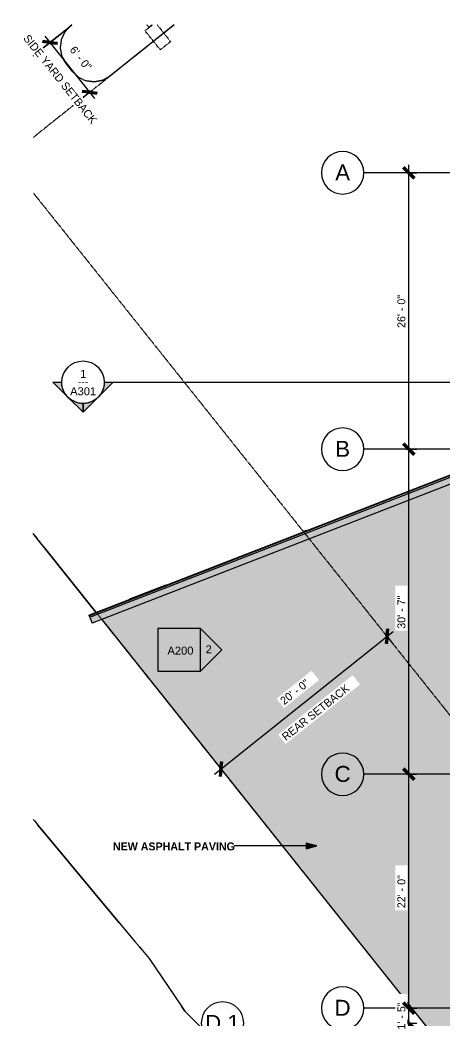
# Model space of a CAD drawing. Header units: inches. Extents: x -4139 to -1227, y 10223 to 12021.
# Drawn here: x -4139 to -3661, y 10805 to 11933 of the extents above; entities that cross this region are included whole.
import ezdxf

# ---------------------------------------------------------------- set-up
doc = ezdxf.new("R2010")
doc.units = ezdxf.units.IN
doc.header["$MEASUREMENT"] = 0
for name, pattern in [('Dash', [0.25, 0.125, -0.125]), ('Double Dash 3_8_', [1, 0.375, -0.125, 0.125, -0.125, 0.125, -0.125]), ('Grid Line 1_2_', [0.875, 0.5, -0.125, 0.125, -0.125])]:
    doc.linetypes.add(name, pattern=pattern)
for name, color, linetype, lineweight in [('A-ANNO-DIMS', 211, 'Continuous', 9), ('A-ANNO-DIMS-96', 211, 'Continuous', 9), ('A-FLOR-HRAL', 11, 'Continuous', 9), ('C-BLDG-PADS', 91, 'Continuous', 13), ('C-PROP-LINE', 91, 'Double Dash 3_8_', 9), ('C-TOPO', 7, 'Continuous', 9), ('E-LITE-EQPM', 33, 'Continuous', 9), ('E-LITE-EQPM-HDLN', 30, 'Dash', 9), ('G-ANNO-SYMB', 111, 'Continuous', 9), ('G-ANNO-TEXT', 231, 'Continuous', 9), ('S-FNDN', 32, 'Continuous', 13), ('S-GRID', 1, 'Continuous', 9), ('S-GRID-IDEN', 1, 'Continuous', 9)]:
    doc.layers.add(name, color=color, linetype=linetype, lineweight=lineweight)
doc.styles.add('Arial', font='arial.ttf', dxfattribs={"height": 18})
doc.styles.add('Arial_1', font='arial.ttf', dxfattribs={"height": 9})
doc.styles.add('Century Gothic_1', font='ufonts.com_century-gothic.ttf', dxfattribs={"height": 9})
doc.styles.add('Century Gothic_B', font='GOTHICB.TTF', dxfattribs={"height": 9})
doc.dimstyles.new('OD__1_16__Tol__', dxfattribs={"dimscale": 12, "dimtxt": 9.397514, "dimasz": 1, "dimexe": 0.75, "dimexo": 0.5, "dimgap": 0.75, "dimtad": 1, "dimdec": 4, "dimrnd": 0.0625, "dimzin": 3, "dimdsep": 46, "dimlunit": 4, "dimtxsty": 'Century Gothic_1', "dimblk1": 'OBLIQUE', "dimblk2": 'OBLIQUE', "dimsah": 1, "dimcen": 0.09, "dimdle": 0.75, "dimazin": 0, "dimtfac": 1, "dimtdec": 4, "dimtix": 1, "dimtmove": 0, "dimatfit": 3, "dimfxl": 1, "dimtvp": 1, "dimtfill": 1, "dimfrac": 2, "dimtolj": 1, "dimtzin": 0, "dimarcsym": 2})
doc.dimstyles.new('OD__1__Tol__', dxfattribs={"dimscale": 12, "dimtxt": 9.397514, "dimasz": 1, "dimexe": 0.75, "dimexo": 0.5, "dimgap": 0.125, "dimtad": 1, "dimdec": 0, "dimzin": 3, "dimdsep": 46, "dimlunit": 4, "dimtxsty": 'Century Gothic_1', "dimblk1": 'OBLIQUE', "dimblk2": 'OBLIQUE', "dimsah": 1, "dimcen": 0.09, "dimdle": 0.75, "dimazin": 0, "dimtfac": 1, "dimtdec": 4, "dimtix": 1, "dimtmove": 0, "dimatfit": 3, "dimfxl": 1, "dimtvp": 1, "dimtfill": 1, "dimfrac": 2, "dimtolj": 1, "dimtzin": 0, "dimarcsym": 2})

# ---------------------------------------------------------------- blocks, each defined once
blk = doc.blocks.new('Railing - Lapeyre - 1 1_2_ Post-V7-FLOOR PLAN - 1ST FLOOR PLAN')
at = {"layer": 'A-FLOR-HRAL'}
blk.add_hatch(color=253, dxfattribs=at).paths.add_polyline_path([(-0.7, 0.2), (-0.7, 0), (0.8, 0), (0.7, 0.2), (0.6, 0.4), (0.5, 0.5), (0.4, 0.6), (0.2, 0.7), (0, 0.8), (-0.2, 0.7), (-0.4, 0.6), (-0.5, 0.5), (-0.6, 0.4), (-0.7, 0.2)], flags=0)
at = {"layer": 'A-FLOR-HRAL', "color": 8}
blk.add_arc((0, 0), 0.75, 360, 180, dxfattribs=at)
blk = doc.blocks.new('Railing - Railing-1341484-FLOOR PLAN - 1ST FLOOR PLAN')
at = {"layer": 'A-FLOR-HRAL'}
blk.add_hatch(color=253, dxfattribs=at).paths.add_polyline_path([(-4058.1, 11259.6), (-3925.6, 11311.1), (-3567.6, 11450), (-3567.6, 11451.7), (-4058.6, 11261), (-4058.1, 11259.6)], flags=0)
at = {"layer": 'A-FLOR-HRAL', "color": 8}
for p, q in [((-3567.6, 11451.7), (-4058.6, 11261)), ((-4058.1, 11259.6), (-3567.6, 11450)), ((-4058.1, 11259.6), (-4058.6, 11261))]:
    blk.add_line(p, q, dxfattribs=at)
at = {"rotation": 111.2193858935049}
blk.add_blockref('Railing - Lapeyre - 1 1_2_ Post-V7-FLOOR PLAN - 1ST FLOOR PLAN', (-4058.4, 11260.3), dxfattribs=at)
blk = doc.blocks.new('265613 - Lighting Poles and Standards - Parking Lot - Generic - 265613 - Lighting Poles and Standards - Parking Lot - Generic-1566120-FLOOR PLAN - 1ST FLOOR PLAN')
at = {"layer": 'E-LITE-EQPM', "color": 8}
blk.add_line((-1.7, -10.7), (1.6, -10.7), dxfattribs=at)
at = {"layer": 'E-LITE-EQPM-HDLN', "color": 8}
for p, q in [((-7.5, -7.1), (-7.5, 16.9)), ((-7.5, 16.9), (7.4, 16.9)), ((7.4, 16.9), (7.4, -10.7)), ((7.4, -10.7), (-3, -10.7)), ((-1.5, -10.7), (-1.5, -11.9)), ((1.5, -10.7), (1.5, -14.3))]:
    blk.add_line(p, q, dxfattribs=at)
blk = doc.blocks.new('Family - ___-1416994-FLOOR PLAN - 1ST FLOOR PLAN')
at = {"layer": 'C-PROP-LINE', "color": 8}
for p, q in [((-4080.4, 11927.3), (-4124.1, 11892.4)), ((-4124.1, 11353.2), (-3256.4, 10265.7))]:
    blk.add_line(p, q, dxfattribs=at)
blk = doc.blocks.new('Family - ___-1442676-FLOOR PLAN - 1ST FLOOR PLAN')
at = {"layer": 'C-PROP-LINE', "color": 8}
for p, q in [((-3964.9, 11927.3), (-4124.1, 11800.2)), ((-4124.1, 11737.9), (-2969.6, 10291.1))]:
    blk.add_line(p, q, dxfattribs=at)
blk = doc.blocks.new('Grid - Grid Head - Circle-50561-FLOOR PLAN - 1ST FLOOR PLAN')
at = {"layer": 'S-GRID-IDEN'}
for start, end in [(360, 180), (180, 360)]:
    blk.add_arc((0, 0), 0.25, start, end, dxfattribs=at)
blk = doc.blocks.new('Elevation - Detail Number-151647-FLOOR PLAN - 1ST FLOOR PLAN')
at = {"layer": 'G-ANNO-SYMB'}
for p, q in [((0.25, 0.25), (-0.25, 0.25)), ((-0.25, 0.25), (-0.25, -0.25)), ((0.25, -0.25), (0.25, 0.25)), ((-0.25, -0.25), (0.25, -0.25))]:
    blk.add_line(p, q, dxfattribs=at)
blk = doc.blocks.new('Elevation - Detail Number-151370-FLOOR PLAN - 1ST FLOOR PLAN')
at = {"layer": 'G-ANNO-SYMB'}
for p, q in [((0, 0.25), (-0.25, 0)), ((0.25, 0), (0, 0.25)), ((-0.25, 0), (0.25, 0))]:
    blk.add_line(p, q, dxfattribs=at)
blk = doc.blocks.new('Section - Section Head - Filled-22785-FLOOR PLAN - 1ST FLOOR PLAN')
at = {"layer": 'G-ANNO-SYMB'}
h = blk.add_hatch(color=256, dxfattribs=at)
edge = h.paths.add_edge_path(flags=0)
edge.add_line((-0.427, 0.177), (-0.25, 0.354))
edge.add_line((-0.25, 0.354), (-0.25, 0.25))
edge.add_arc((-0.25, 0), 0.25, 90, 135)
h = blk.add_hatch(color=256, dxfattribs=at)
edge = h.paths.add_edge_path(flags=0)
edge.add_arc((-0.25, 0), 0.25, 45, 90)
edge.add_line((-0.25, 0.25), (-0.25, 0.354))
edge.add_line((-0.25, 0.354), (-0.073, 0.177))
h = blk.add_hatch(color=256, dxfattribs=at)
edge = h.paths.add_edge_path(flags=0)
edge.add_arc((-0.25, 0), 0.25, 137.9216, 180)
edge.add_line((-0.5, 0), (-0.604, 0))
edge.add_line((-0.604, 0), (-0.436, 0.168))
h = blk.add_hatch(color=256, dxfattribs=at)
edge = h.paths.add_edge_path(flags=0)
edge.add_line((-0.064, 0.168), (0.104, 0))
edge.add_line((0.104, 0), (0, 0))
edge.add_arc((-0.25, 0), 0.25, 0, 42.0784)
for p, q in [((-0.25, 0.354), (-0.427, 0.177)), ((-0.25, 0.25), (-0.25, 0.354)), ((-0.073, 0.177), (-0.25, 0.354)), ((-0.25, 0.354), (-0.25, 0.25)), ((-0.436, 0.168), (-0.604, 0)), ((0.104, 0), (-0.064, 0.168)), ((-0.604, 0), (-0.5, 0)), ((0, 0), (0.104, 0))]:
    blk.add_line(p, q, dxfattribs=at)
for start, end in [(360, 180), (90, 135), (45, 90), (137.9216, 180), (0, 42.0784), (180, 360)]:
    blk.add_arc((-0.25, 0), 0.25, start, end, dxfattribs=at)
blk = doc.blocks.new('DIMBLOCK18-FLOOR PLAN - 1ST FLOOR PLAN')
at = {"layer": 'A-ANNO-DIMS-96', "lineweight": 50}
for p, q in [((-3724.4, 11237.1), (-3723.5, 11245.5)), ((-3724.4, 11237.1), (-3725.4, 11228.6)), ((-3912, 11087.4), (-3913, 11078.9)), ((-3912, 11087.4), (-3911.1, 11095.8))]:
    blk.add_line(p, q, dxfattribs=at)
at = {"layer": 'A-ANNO-DIMS-96'}
for p, q in [((-3919.1, 11081.7), (-3717.4, 11242.7)), ((-3726, 11239), (-3718.8, 11230)), ((-3724.4, 11237.1), (-3726, 11239)), ((-3913.6, 11089.3), (-3906.4, 11080.3)), ((-3912, 11087.4), (-3913.6, 11089.3))]:
    blk.add_line(p, q, dxfattribs=at)
at = {"layer": 'A-ANNO-DIMS-96', "color": 0, "insert": (-3844.2, 11125.8), "char_height": 9, "width": 103.104, "attachment_point": 1, "rotation": 38.5886, "line_spacing_factor": 0.984502, "style": 'Century Gothic_1', "bg_fill": 3, "box_fill_scale": 1.25, "bg_fill_color": 256, "bg_fill_true_color": 13158600, "bg_fill_transparency": 0}
blk.add_mtext('REAR SETBACK', dxfattribs=at)
at = {"layer": 'A-ANNO-DIMS-96', "color": 0, "insert": (-3846.1, 11166.3), "char_height": 9, "width": 46.182, "attachment_point": 1, "rotation": 38.5886, "line_spacing_factor": 0.984502, "style": 'Century Gothic_1', "bg_fill": 3, "box_fill_scale": 1.25, "bg_fill_color": 256, "bg_fill_true_color": 13158600, "bg_fill_transparency": 0}
blk.add_mtext('20\' - 0"', dxfattribs=at)
blk = doc.blocks.new('_Oblique')
at = {"color": 0, "linetype": 'ByBlock', "lineweight": -2}
blk.add_line((-0.5, -0.5), (0.5, 0.5), dxfattribs=at)
blk = doc.blocks.new('DIMBLOCK19-FLOOR PLAN - 1ST FLOOR PLAN')
at = {"layer": 'A-ANNO-DIMS-96'}
for p, q in [((-4110.7, 11914.6), (-4054.6, 11844.3)), ((-4103.1, 11909.1), (-4112.1, 11902)), ((-4105.1, 11907.6), (-4103.1, 11909.1)), ((-4058.2, 11852.8), (-4067.2, 11845.7)), ((-4060.2, 11851.3), (-4058.2, 11852.8))]:
    blk.add_line(p, q, dxfattribs=at)
at = {"layer": 'A-ANNO-DIMS-96', "lineweight": 50}
for p, q in [((-4105.1, 11907.6), (-4113.5, 11908.5)), ((-4105.1, 11907.6), (-4096.6, 11906.6)), ((-4060.2, 11851.3), (-4068.6, 11852.2)), ((-4060.2, 11851.3), (-4051.7, 11850.3))]:
    blk.add_line(p, q, dxfattribs=at)
at = {"layer": 'A-ANNO-DIMS-96', "color": 0, "insert": (-4128.8, 11917.6), "char_height": 9, "width": 140.694, "attachment_point": 1, "rotation": 308.5886, "line_spacing_factor": 0.984502, "style": 'Century Gothic_1', "bg_fill": 3, "box_fill_scale": 1.25, "bg_fill_color": 256, "bg_fill_true_color": 13158600, "bg_fill_transparency": 0}
blk.add_mtext('SIDE YARD SETBACK', dxfattribs=at)
at = {"layer": 'A-ANNO-DIMS-96', "color": 0, "insert": (-4076.4, 11904.5), "char_height": 9, "width": 37.769, "attachment_point": 1, "rotation": 308.5886, "line_spacing_factor": 0.984502, "style": 'Century Gothic_1', "bg_fill": 3, "box_fill_scale": 1.25, "bg_fill_color": 256, "bg_fill_true_color": 13158600, "bg_fill_transparency": 0}
blk.add_mtext('6\' - 0"', dxfattribs=at)
blk = doc.blocks.new('DIMBLOCK29-FLOOR PLAN - 1ST FLOOR PLAN')
at = {"layer": 'A-ANNO-DIMS-96', "lineweight": 50}
for p, q in [((-3699.7, 10817.4), (-3705.7, 10823.4)), ((-3699.7, 10817.4), (-3693.7, 10811.4)), ((-3699.7, 10800.4), (-3705.7, 10806.4)), ((-3699.7, 10800.4), (-3693.7, 10794.4))]:
    blk.add_line(p, q, dxfattribs=at)
at = {"layer": 'A-ANNO-DIMS-96'}
for p, q in [((-3702.2, 10817.4), (-3690.7, 10817.4)), ((-3699.7, 10817.4), (-3702.2, 10817.4)), ((-3699.7, 10791.4), (-3699.7, 10817.4)), ((-3702.2, 10800.4), (-3690.7, 10800.4)), ((-3699.7, 10800.4), (-3702.2, 10800.4))]:
    blk.add_line(p, q, dxfattribs=at)
at = {"layer": 'A-ANNO-DIMS-96', "color": 0, "insert": (-3712.7, 10793.2), "char_height": 9, "width": 37.769, "attachment_point": 1, "rotation": 90, "line_spacing_factor": 0.984502, "style": 'Century Gothic_1', "bg_fill": 3, "box_fill_scale": 1.25, "bg_fill_color": 256, "bg_fill_true_color": 13158600, "bg_fill_transparency": 0}
blk.add_mtext('1\' - 5"', dxfattribs=at)
blk = doc.blocks.new('DIMBLOCK30-FLOOR PLAN - 1ST FLOOR PLAN')
at = {"layer": 'A-ANNO-DIMS-96', "lineweight": 50}
for p, q in [((-3699.7, 11081.4), (-3705.7, 11087.4)), ((-3699.7, 11081.4), (-3693.7, 11075.4)), ((-3699.7, 10817.4), (-3705.7, 10823.4)), ((-3699.7, 10817.4), (-3693.7, 10811.4))]:
    blk.add_line(p, q, dxfattribs=at)
at = {"layer": 'A-ANNO-DIMS-96'}
for p, q in [((-3702.2, 11081.4), (-3690.7, 11081.4)), ((-3699.7, 11081.4), (-3702.2, 11081.4)), ((-3699.7, 10817.4), (-3699.7, 11081.4)), ((-3702.2, 10817.4), (-3690.7, 10817.4)), ((-3699.7, 10817.4), (-3702.2, 10817.4))]:
    blk.add_line(p, q, dxfattribs=at)
at = {"layer": 'A-ANNO-DIMS-96', "color": 0, "insert": (-3712.7, 10930.2), "char_height": 9, "width": 46.182, "attachment_point": 1, "rotation": 90, "line_spacing_factor": 0.984502, "style": 'Century Gothic_1', "bg_fill": 3, "box_fill_scale": 1.25, "bg_fill_color": 256, "bg_fill_true_color": 13158600, "bg_fill_transparency": 0}
blk.add_mtext('22\' - 0"', dxfattribs=at)
blk = doc.blocks.new('DIMBLOCK31-FLOOR PLAN - 1ST FLOOR PLAN')
at = {"layer": 'A-ANNO-DIMS-96', "lineweight": 50}
for p, q in [((-3699.7, 11448.4), (-3705.7, 11454.4)), ((-3699.7, 11448.4), (-3693.7, 11442.4)), ((-3699.7, 11081.4), (-3705.7, 11087.4)), ((-3699.7, 11081.4), (-3693.7, 11075.4))]:
    blk.add_line(p, q, dxfattribs=at)
at = {"layer": 'A-ANNO-DIMS-96'}
for p, q in [((-3702.2, 11448.4), (-3690.7, 11448.4)), ((-3699.7, 11448.4), (-3702.2, 11448.4)), ((-3699.7, 11081.4), (-3699.7, 11448.4)), ((-3702.2, 11081.4), (-3690.7, 11081.4)), ((-3699.7, 11081.4), (-3702.2, 11081.4))]:
    blk.add_line(p, q, dxfattribs=at)
at = {"layer": 'A-ANNO-DIMS-96', "color": 0, "insert": (-3712.7, 11245.7), "char_height": 9, "width": 46.182, "attachment_point": 1, "rotation": 90, "line_spacing_factor": 0.984502, "style": 'Century Gothic_1', "bg_fill": 3, "box_fill_scale": 1.25, "bg_fill_color": 256, "bg_fill_true_color": 13158600, "bg_fill_transparency": 0}
blk.add_mtext('30\' - 7"', dxfattribs=at)
blk = doc.blocks.new('DIMBLOCK32-FLOOR PLAN - 1ST FLOOR PLAN')
at = {"layer": 'A-ANNO-DIMS-96', "lineweight": 50}
for p, q in [((-3699.7, 11760.4), (-3705.7, 11766.4)), ((-3699.7, 11760.4), (-3693.7, 11754.4)), ((-3699.7, 11448.4), (-3705.7, 11454.4)), ((-3699.7, 11448.4), (-3693.7, 11442.4))]:
    blk.add_line(p, q, dxfattribs=at)
at = {"layer": 'A-ANNO-DIMS-96'}
for p, q in [((-3699.7, 11448.4), (-3699.7, 11769.4)), ((-3702.2, 11760.4), (-3690.7, 11760.4)), ((-3699.7, 11760.4), (-3702.2, 11760.4)), ((-3702.2, 11448.4), (-3690.7, 11448.4)), ((-3699.7, 11448.4), (-3702.2, 11448.4))]:
    blk.add_line(p, q, dxfattribs=at)
at = {"layer": 'A-ANNO-DIMS-96', "color": 0, "insert": (-3712.7, 11585.2), "char_height": 9, "width": 46.182, "attachment_point": 1, "rotation": 90, "line_spacing_factor": 0.984502, "style": 'Century Gothic_1', "bg_fill": 3, "box_fill_scale": 1.25, "bg_fill_color": 256, "bg_fill_true_color": 13158600, "bg_fill_transparency": 0}
blk.add_mtext('26\' - 0"', dxfattribs=at)

msp = doc.modelspace()

# ---------------------------------------------------------------- hatches: boundary and pattern name
at = {"layer": 'C-BLDG-PADS'}
h = msp.add_hatch(color=253, dxfattribs=at)
h.paths.add_polyline_path([(-3208.82825, 10614.75279), (-3208.82825, 10639.02039), (-3034.20325, 10639.02039), (-3034.20325, 10647.20789), (-3068.82825, 10647.20789), (-3068.82825, 10648.95789), (-3034.20325, 10648.95789), (-3034.20325, 10794.79259), (-3034.27708, 10794.84192), (-3034.9655, 10795.44564), (-3035.56923, 10796.13406), (-3036.07793, 10796.89539), (-3036.48793, 10797.7314), (-3036.77723, 10798.58366), (-3036.95587, 10799.48171), (-3037.01575, 10800.39539), (-3036.95644, 10801.30473), (-3036.7795, 10802.19865), (-3036.48793, 10803.06202), (-3036.08668, 10803.88019), (-3035.56923, 10804.6546), (-3034.98407, 10805.3265), (-3034.30139, 10805.93013), (-3034.20325, 10805.99637), (-3034.20325, 10807.14539), (-3358.64075, 10807.14539), (-3358.64075, 11061.88562), (-3567.64075, 11061.88562), (-3567.64075, 11186.82801), (-3567.20325, 11186.82801), (-3567.20325, 11330.82801), (-3567.64075, 11330.82801), (-3567.64075, 11376.33289), (-3567.20325, 11376.33289), (-3567.20325, 11412.58289), (-3602.64075, 11412.58289), (-3602.64075, 11414.33289), (-3567.20325, 11414.33289), (-3567.20325, 11416.33289), (-3567.64075, 11416.33289), (-3567.64075, 11441.99789), (-4046.67793, 11256.00512), (-3553.7948, 10638.40483), (-3295.84592, 10638.39952), (-3212.32181, 10615.70215)], flags=0)
h.paths.add_polyline_path([(-3539.05294, 10623.59767), (-3287.13683, 10623.59767), (-3297.44748, 10626.39955), (-3544.21534, 10626.39955), (-3541.97927, 10623.59767), (-3539.05298, 10623.59767)], flags=0)
h.paths.add_polyline_path([(-3431.50108, 10847.02188), (-3457.50108, 10847.02188), (-3457.50108, 10919.02188), (-3397.50108, 10919.02188), (-3397.50108, 10847.02188), (-3427.50108, 10847.02188)], flags=0)
h.paths.add_polyline_path([(-3431.50108, 10937.02188), (-3457.50108, 10937.02188), (-3457.50108, 11009.02188), (-3397.50108, 11009.02188), (-3397.50108, 10937.02188), (-3427.50108, 10937.02188)], flags=0)
at = {"layer": 'G-ANNO-TEXT'}
msp.add_hatch(color=256, dxfattribs=at).paths.add_polyline_path([(-3803.81642, 11000.4557), (-3815.81642, 11003.67109), (-3815.81642, 10997.24031)], flags=0)
at = {"layer": 'S-FNDN'}
msp.add_hatch(color=9, dxfattribs=at).paths.add_polyline_path([(-4057.49503, 11251.80523), (-3567.64075, 11441.99789), (-3567.64075, 11450.04336), (-4058.14341, 11259.60421), (-4058.30824, 11259.5669), (-4058.51423, 11259.57723), (-4058.68093, 11259.62591), (-4058.84825, 11259.72757), (-4058.98357, 11259.86908), (-4059.07765, 11260.04078), (-4059.12408, 11260.23098), (-4059.11963, 11260.42699), (-4059.06469, 11260.61488), (-4058.963, 11260.78214), (-4058.82091, 11260.91772), (-4058.61359, 11261.02551), (-3567.64075, 11451.65245), (-3567.64075, 11452.72518), (-4061.11443, 11261.12725), (-4057.68115, 11252.2846)], flags=0)

# ---------------------------------------------------------------- linework, layer by layer
at = {"layer": 'C-BLDG-PADS', "color": 8, "lineweight": 9}
msp.add_line((-4046.67793, 11256.00512), (-3572.41969, 10661.74073), dxfattribs=at)
at = {"layer": 'C-TOPO', "color": 8}
for p, q in [((-4093.65857, 11916.68994), (-4080.36729, 11927.2959)), ((-4093.65857, 11916.68994), (-4082.18079, 11925.84888)), ((-4082.18079, 11925.84888), (-4088.51147, 11918.9187)), ((-4088.51147, 11918.9187), (-4082.18079, 11925.84888)), ((-4080.36739, 11927.2959), (-4082.18079, 11925.84888)), ((-3964.93184, 11927.2959), (-4037.27271, 11869.57031)), ((-3964.93184, 11927.2959), (-4037.27271, 11869.57031)), ((-4124.14603, 11892.36211), (-4093.65857, 11916.68994)), ((-4093.65857, 11916.68994), (-4124.14603, 11892.36202)), ((-4092.39038, 11910.37207), (-4093.43848, 11901.04468)), ((-4092.39038, 11910.37207), (-4093.43848, 11901.04468)), ((-4088.51147, 11918.9187), (-4092.39038, 11910.37207)), ((-4088.51147, 11918.9187), (-4092.39038, 11910.37207)), ((-4093.43848, 11901.04468), (-4091.55322, 11891.84985)), ((-4093.43848, 11901.04468), (-4091.55322, 11891.84985)), ((-4086.91846, 11883.68774), (-4091.55322, 11891.84985)), ((-4091.55322, 11891.84985), (-4086.91846, 11883.68774)), ((-4086.91846, 11883.68774), (-4079.43384, 11874.30835)), ((-4079.43384, 11874.30835), (-4086.91846, 11883.68774)), ((-4079.43384, 11874.30835), (-4072.50403, 11867.97729)), ((-4072.50403, 11867.97729), (-4079.43384, 11874.30835)), ((-4067.9165, 11865.89575), (-4072.50403, 11867.97729)), ((-4067.9165, 11865.89575), (-4072.50403, 11867.97729)), ((-4067.9165, 11865.89575), (-4063.95703, 11864.09839)), ((-4067.9165, 11865.89575), (-4063.95703, 11864.09839)), ((-4054.62964, 11863.05029), (-4045.43481, 11864.93628)), ((-4045.43481, 11864.93628), (-4054.62964, 11863.05029)), ((-4037.27271, 11869.57031), (-4045.43481, 11864.93628)), ((-4037.27271, 11869.57031), (-4045.43481, 11864.93628)), ((-4054.62964, 11863.05029), (-4063.95703, 11864.09839)), ((-4063.95703, 11864.09839), (-4054.62964, 11863.05029)), ((-4121.50195, 11349.84961), (-4124.14603, 11353.16313)), ((-4121.50195, 11349.84961), (-4124.14603, 11353.16313)), ((-4119.04541, 11346.77051), (-4121.50195, 11349.84961)), ((-4121.50195, 11349.84961), (-4119.04541, 11346.77051)), ((-4111.3656, 11337.14648), (-4119.04541, 11346.77051)), ((-4111.3656, 11337.14648), (-4119.04541, 11346.77051)), ((-3815.72936, 11356.40138), (-3818.62573, 11355.27686)), ((-3815.72936, 11356.40138), (-3818.62573, 11355.27686)), ((-4053.16717, 11264.21288), (-4111.3656, 11337.14648)), ((-4111.3656, 11337.14648), (-4053.16746, 11264.21277)), ((-4015.10633, 11278.99053), (-3974.16614, 11294.88647)), ((-3974.16614, 11294.88647), (-4015.10633, 11278.99053)), ((-4124.14603, 11030.46214), (-4122.64636, 11028.66504)), ((-4122.64636, 11028.66504), (-4124.14603, 11030.46214)), ((-4122.64636, 11028.66504), (-4120.46521, 11026.05103)), ((-4122.64636, 11028.66504), (-4120.46521, 11026.05103)), ((-4120.46521, 11026.05103), (-4118.80042, 11024.05591)), ((-4120.46521, 11026.05103), (-4118.80042, 11024.05591)), ((-4118.80042, 11024.05591), (-4112.13977, 11016.07397)), ((-4112.13977, 11016.07397), (-4118.80042, 11024.05591)), ((-4112.13977, 11016.07397), (-4026.47168, 10913.41553)), ((-4026.47168, 10913.41553), (-4112.13977, 11016.07397)), ((-4026.47168, 10913.41553), (-4009.07922, 10892.57373)), ((-4026.47168, 10913.41553), (-4009.07922, 10892.57373)), ((-4009.07922, 10892.57373), (-4003.69849, 10886.12622)), ((-4009.07922, 10892.57373), (-4003.69849, 10886.12622)), ((-4003.69849, 10886.12622), (-4002.5354, 10884.73169)), ((-4002.5354, 10884.73169), (-4003.69849, 10886.12622)), ((-4002.5354, 10884.73169), (-3993.20398, 10873.5498)), ((-4002.5354, 10884.73169), (-3993.20398, 10873.5498)), ((-3993.20398, 10873.5498), (-3956.5459, 10819.52417)), ((-3993.20398, 10873.5498), (-3956.5459, 10819.52417)), ((-3956.5459, 10819.52417), (-3952.8772, 10814.11743)), ((-3952.8772, 10814.11743), (-3956.5459, 10819.52417)), ((-3952.8772, 10814.11743), (-3946.13855, 10807.3374)), ((-3946.13855, 10807.3374), (-3952.8772, 10814.11743)), ((-3946.13855, 10807.3374), (-3924.33984, 10785.40503)), ((-3946.13855, 10807.3374), (-3924.33984, 10785.40503))]:
    msp.add_line(p, q, dxfattribs=at)
at = {"layer": 'G-ANNO-SYMB'}
msp.add_line((-4043.71423, 11523.97754), (-1408.39456, 11523.97754), dxfattribs=at)
at = {"layer": 'G-ANNO-TEXT'}
for p, q in [((-3803.81642, 11000.4557), (-3897.21774, 11000.4557)), ((-3803.81642, 11000.4557), (-3815.81642, 11003.67109)), ((-3815.81642, 11003.67109), (-3815.81642, 10997.24031)), ((-3815.81642, 10997.24031), (-3803.81642, 11000.4557))]:
    msp.add_line(p, q, dxfattribs=at)
at = {"layer": 'S-FNDN', "color": 8, "lineweight": 9}
for p, q in [((-4061.11443, 11261.12725), (-3580.40217, 11447.77039)), ((-3567.64075, 11441.99789), (-4057.49503, 11251.80523)), ((-4061.11443, 11261.12725), (-4057.49503, 11251.80523))]:
    msp.add_line(p, q, dxfattribs=at)
at = {"layer": 'S-GRID', "linetype": 'Grid Line 1_2_'}
for p, q in [((-1362.80331, 11760.39539), (-3750.49332, 11760.39539)), ((-1362.80331, 11448.39539), (-3750.49332, 11448.39539)), ((-1362.80331, 10817.39539), (-3750.49332, 10817.39539))]:
    msp.add_line(p, q, dxfattribs=at)

# ---------------------------------------------------------------- block references
at = {"layer": 'A-FLOR-HRAL', "color": 8}
msp.add_blockref('Railing - Railing-1341484-FLOOR PLAN - 1ST FLOOR PLAN', (0, 0), dxfattribs=at)
at = {"layer": 'C-PROP-LINE', "color": 8}
for name in ['Family - ___-1416994-FLOOR PLAN - 1ST FLOOR PLAN', 'Family - ___-1442676-FLOOR PLAN - 1ST FLOOR PLAN']:
    msp.add_blockref(name, (0, 0), dxfattribs=at)
at = {"layer": 'E-LITE-EQPM', "color": 8, "rotation": 218.5886111555554}
msp.add_blockref('265613 - Lighting Poles and Standards - Parking Lot - Generic - 265613 - Lighting Poles and Standards - Parking Lot - Generic-1566120-FLOOR PLAN - 1ST FLOOR PLAN', (-3985.25823, 11917.02332), dxfattribs=at)
at = {"layer": 'G-ANNO-SYMB', "extrusion": (0, 0, -1), "xscale": 95.99999999999994, "yscale": 95.99999999999994, "zscale": 95.99999999999994}
for name, p, rotation in [('Section - Section Head - Filled-22785-FLOOR PLAN - 1ST FLOOR PLAN', (4043.71423, 11523.97754), 180), ('Elevation - Detail Number-151370-FLOOR PLAN - 1ST FLOOR PLAN', (3935.11153, 11221.89639), 90.00000000000001)]:
    msp.add_blockref(name, p, dxfattribs=dict(at, rotation=rotation))
at = {"layer": 'G-ANNO-SYMB', "xscale": 95.99999999999994, "yscale": 95.99999999999994, "zscale": 95.99999999999994}
msp.add_blockref('Elevation - Detail Number-151647-FLOOR PLAN - 1ST FLOOR PLAN', (-3959.11153, 11221.89639), dxfattribs=at)
at = {"layer": 'S-GRID-IDEN', "xscale": 95.99999999999994, "yscale": 95.99999999999994, "zscale": 95.99999999999994}
for p, rotation in [((-3774.49332, 11760.39539), 89.99999999999962), ((-3774.49332, 11448.39539), 89.99999999999962), ((-3774.49332, 10817.39539), 89.99999999999962), ((-3910.22241, 10800.39539), 89.9999999999996)]:
    msp.add_blockref('Grid - Grid Head - Circle-50561-FLOOR PLAN - 1ST FLOOR PLAN', p, dxfattribs=dict(at, rotation=rotation))

# ---------------------------------------------------------------- texts
at = {"layer": 'G-ANNO-SYMB', "char_height": 9, "attachment_point": 1}
for s, insert, width, style in [('1', (-4071.0352, 11537.88618), 8.484, 'Arial_1'), ('A301', (-4082.2793, 11518.24994), 35.754, 'Arial_1'), ('---', (-4073.68652, 11529.37949), 15.453, 'Century Gothic_1'), ('A200', (-3972.3864, 11225.44933), 35.754, 'Arial_1'), ('2', (-3929.28414, 11226.92107), 8.484, 'Arial_1')]:
    msp.add_mtext(s, dxfattribs=dict(at, insert=insert, width=width, style=style))
at = {"layer": 'G-ANNO-TEXT', "insert": (-4033.96105, 11004.45806), "char_height": 9, "width": 165.741, "attachment_point": 1, "style": 'Century Gothic_B'}
msp.add_mtext('NEW ASPHALT PAVING', dxfattribs=at)
at = {"layer": 'S-GRID-IDEN', "char_height": 18, "attachment_point": 1, "style": 'Arial'}
for s, insert, width in [('A', (-3782.89976, 11769.77621), 20.301), ('B', (-3782.89976, 11457.77621), 20.301), ('D', (-3783.65567, 10826.77621), 22.119), ('D.1', (-3929.87294, 10809.77621), 47.571)]:
    msp.add_mtext(s, dxfattribs=dict(at, insert=insert, width=width))

# ---------------------------------------------------------------- next in the draw order: dimensions: what is measured, and where the dimension line sits
at = {"layer": 'A-ANNO-DIMS'}
for base, p1, p2, angle, text, override, picture, middle in [((-4060.17307, 11851.29687), (-4098.44875, 11912.86774), (-4053.5406, 11856.58934), 308.58861116, '<>\\XSIDE YARD SETBACK', {"dimpost": '<>', "dimfxl": 72}, 'DIMBLOCK19-FLOOR PLAN - 1ST FLOOR PLAN', (-4082.62715, 11879.43607)), ((-3724.44853, 11237.05161), (-3917.33568, 11093.99026), (-3729.74101, 11243.68408), 38.58861116, '<>\\XREAR SETBACK', {"dimpost": '<>', "dimfxl": 240}, 'DIMBLOCK18-FLOOR PLAN - 1ST FLOOR PLAN', (-3818.24587, 11162.2047))]:
    dim = msp.add_linear_dim(base=base, p1=p1, p2=p2, angle=angle, text=text, dimstyle='OD__1_16__Tol__', override=override, dxfattribs=at)
    dim.commit()
    dim.dimension.update_dxf_attribs({"geometry": picture, "text_midpoint": middle})
dim = msp.add_linear_dim(base=(-3699.69822, 10817.39539), p1=(-3708.1835, 10800.39539), p2=(-3708.1835, 10817.39539), angle=90, dimstyle='OD__1__Tol__', override={"dimpost": '<>', "dimfxl": 17}, dxfattribs=at)
dim.commit()
dim.dimension.update_dxf_attribs({"geometry": 'DIMBLOCK29-FLOOR PLAN - 1ST FLOOR PLAN', "text_midpoint": (-3705.81141, 10808.89539)})

# ---------------------------------------------------------------- next in the draw order: linework, layer by layer
at = {"layer": 'S-GRID', "linetype": 'Grid Line 1_2_'}
msp.add_line((-1362.80331, 11081.39539), (-3750.49332, 11081.39539), dxfattribs=at)

# ---------------------------------------------------------------- next in the draw order: block references
at = {"layer": 'S-GRID-IDEN', "xscale": 95.99999999999994, "yscale": 95.99999999999994, "zscale": 95.99999999999994, "rotation": 89.99999999999962}
msp.add_blockref('Grid - Grid Head - Circle-50561-FLOOR PLAN - 1ST FLOOR PLAN', (-3774.49332, 11081.39539), dxfattribs=at)

# ---------------------------------------------------------------- next in the draw order: texts
at = {"layer": 'S-GRID-IDEN', "insert": (-3783.65567, 11090.77621), "char_height": 18, "width": 22.119, "attachment_point": 1, "style": 'Arial'}
msp.add_mtext('C', dxfattribs=at)

# ---------------------------------------------------------------- next in the draw order: dimensions: what is measured, and where the dimension line sits
at = {"layer": 'A-ANNO-DIMS'}
dim = msp.add_linear_dim(base=(-3699.69822, 11081.39539), p1=(-3708.1835, 10817.39539), p2=(-3708.1835, 11081.39539), angle=90, dimstyle='OD__1__Tol__', override={"dimpost": '<>', "dimfxl": 264}, dxfattribs=at)
dim.commit()
dim.dimension.update_dxf_attribs({"geometry": 'DIMBLOCK30-FLOOR PLAN - 1ST FLOOR PLAN', "text_midpoint": (-3705.9246, 10949.39539)})

# ---------------------------------------------------------------- next in the draw order: dimensions: what is measured, and where the dimension line sits
dim = msp.add_linear_dim(base=(-3699.69822, 11448.39539), p1=(-3708.1835, 11081.39539), p2=(-3708.1835, 11448.39539), angle=90, dimstyle='OD__1__Tol__', override={"dimpost": '<>', "dimfxl": 367}, dxfattribs=at)
dim.commit()
dim.dimension.update_dxf_attribs({"geometry": 'DIMBLOCK31-FLOOR PLAN - 1ST FLOOR PLAN', "text_midpoint": (-3705.9246, 11264.89539)})

# ---------------------------------------------------------------- next in the draw order: dimensions: what is measured, and where the dimension line sits
dim = msp.add_linear_dim(base=(-3699.69822, 11760.39539), p1=(-3708.1835, 11448.39539), p2=(-3708.1835, 11760.39539), angle=90, dimstyle='OD__1__Tol__', override={"dimpost": '<>', "dimfxl": 312.000001}, dxfattribs=at)
dim.commit()
dim.dimension.update_dxf_attribs({"geometry": 'DIMBLOCK32-FLOOR PLAN - 1ST FLOOR PLAN', "text_midpoint": (-3705.9246, 11604.39539)})

doc.saveas('drawing.dxf')
